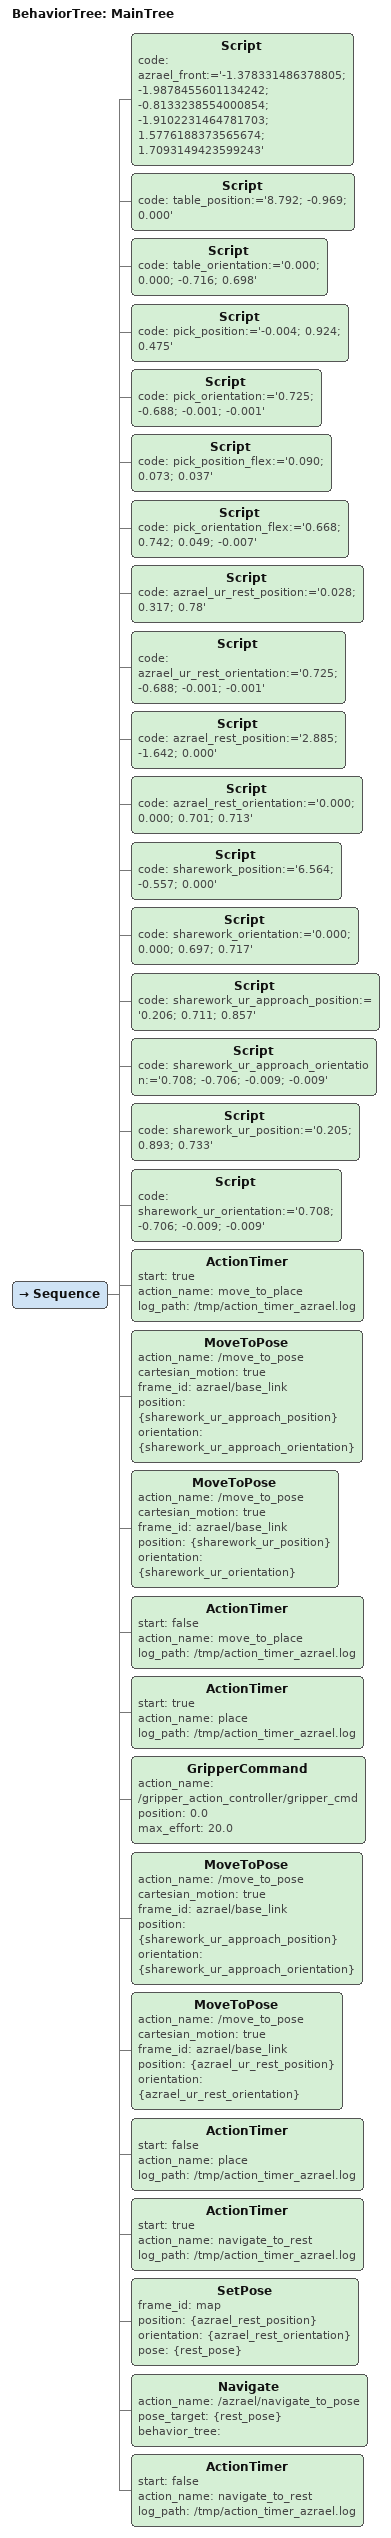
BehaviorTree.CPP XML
<root BTCPP_format="4" >
     <BehaviorTree ID="MainTree">
        <Sequence>

            <Script code=" azrael_front:='-1.378331486378805; -1.9878455601134242; -0.8133238554000854; -1.9102231464781703; 1.5776188373565674; 1.7093149423599243' " />

            <Script code=" table_position:='8.792; -0.969; 0.000' " />
            <Script code=" table_orientation:='0.000; 0.000; -0.716; 0.698' " />

            <Script code=" pick_position:='-0.004; 0.924; 0.475' " />
            <Script code=" pick_orientation:='0.725; -0.688; -0.001; -0.001' " />

            <Script code=" pick_position_flex:='0.090; 0.073; 0.037' " />
            <Script code=" pick_orientation_flex:='0.668; 0.742; 0.049; -0.007' " />

            <Script code=" azrael_ur_rest_position:='0.028; 0.317; 0.78' " />
            <Script code=" azrael_ur_rest_orientation:='0.725; -0.688; -0.001; -0.001' " />

            <Script code=" azrael_rest_position:='2.885; -1.642; 0.000' "/>
            <Script code=" azrael_rest_orientation:='0.000; 0.000; 0.701; 0.713' "/>

            <Script code=" sharework_position:='6.564; -0.557; 0.000' "/>
            <Script code=" sharework_orientation:='0.000; 0.000; 0.697; 0.717' "/>

            <Script code=" sharework_ur_approach_position:='0.206; 0.711; 0.857' "/>
            <Script code=" sharework_ur_approach_orientation:='0.708; -0.706; -0.009; -0.009' "/>

            <Script code=" sharework_ur_position:='0.205; 0.893; 0.733' "/>
            <Script code=" sharework_ur_orientation:='0.708; -0.706; -0.009; -0.009' "/>

            <ActionTimer start="true" action_name="move_to_place" log_path="/tmp/action_timer_azrael.log"/>
            <MoveToPose action_name="/move_to_pose" cartesian_motion="true" frame_id="azrael/base_link" position="{sharework_ur_approach_position}" orientation="{sharework_ur_approach_orientation}"/>
            <MoveToPose action_name="/move_to_pose" cartesian_motion="true" frame_id="azrael/base_link" position="{sharework_ur_position}" orientation="{sharework_ur_orientation}"/>
            <ActionTimer start="false" action_name="move_to_place" log_path="/tmp/action_timer_azrael.log"/>

            <ActionTimer start="true" action_name="place" log_path="/tmp/action_timer_azrael.log"/>
            <GripperCommand action_name="/gripper_action_controller/gripper_cmd" position="0.0" max_effort="20.0"/>
            <MoveToPose action_name="/move_to_pose" cartesian_motion="true" frame_id="azrael/base_link" position="{sharework_ur_approach_position}" orientation="{sharework_ur_approach_orientation}"/>
            <MoveToPose action_name="/move_to_pose" cartesian_motion="true" frame_id="azrael/base_link" position="{azrael_ur_rest_position}" orientation="{azrael_ur_rest_orientation}"/>
            <ActionTimer start="false" action_name="place" log_path="/tmp/action_timer_azrael.log"/>

            <ActionTimer start="true" action_name="navigate_to_rest" log_path="/tmp/action_timer_azrael.log"/>
            <SetPose frame_id="map" position="{azrael_rest_position}" orientation="{azrael_rest_orientation}" pose="{rest_pose}"/>
            <Navigate action_name="/azrael/navigate_to_pose" pose_target="{rest_pose}" behavior_tree=""/>
            <ActionTimer start="false" action_name="navigate_to_rest" log_path="/tmp/action_timer_azrael.log"/>

        </Sequence>
     </BehaviorTree>
 </root>
